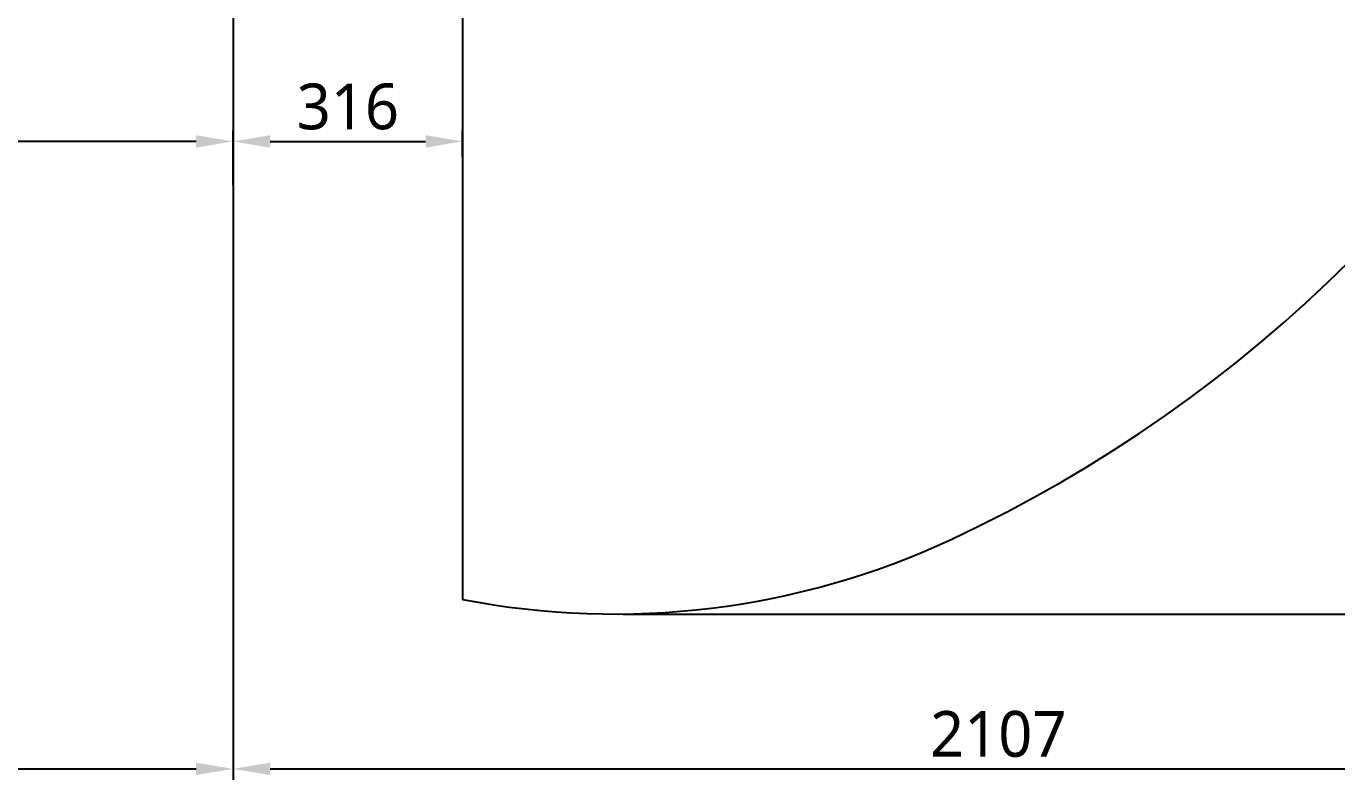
# Model space of a CAD drawing. Header units: millimetres. Extents: x 5828 to 7155, y 123 to 421.
# Drawn here: x 6887 to 6947.2, y 276.6 to 311.2 of the extents above; entities that cross this region are included whole.
import ezdxf

# ---------------------------------------------------------------- set-up
doc = ezdxf.new("R2010")
doc.units = ezdxf.units.MM
doc.layers.add('尺寸标注', color=7, linetype='Continuous')
doc.layers.add('运动范围', color=7, linetype='Continuous')
doc.styles.add('微软雅黑', font='msyh.ttc', dxfattribs={"height": 2})
doc.dimstyles.new('尺寸标注_1_30比例', dxfattribs={"dimtxt": 2.1, "dimasz": 1.7, "dimexe": 0.5, "dimexo": 0.4, "dimgap": 0.5, "dimtad": 1, "dimdec": 1, "dimlfac": 30, "dimdsep": 46, "dimtxsty": '微软雅黑', "dimcen": 0.09, "dimadec": 0, "dimazin": 0, "dimtp": 0.01, "dimtm": 0.01, "dimtfac": 1, "dimtdec": 1, "dimtofl": 0, "dimtmove": 0, "dimatfit": 3, "dimfxl": 1, "dimtolj": 1, "dimarcsym": 0})

# ---------------------------------------------------------------- blocks, each defined once
blk = doc.blocks.new('*D1098')
at = {"layer": 'Defpoints', "color": 0}
for p in [(6838.063, 351.017), (6896.535, 329.395), (6896.535, 277.109)]:
    blk.add_point(p, dxfattribs=at)
at = {"layer": '尺寸标注', "color": 0, "lineweight": -2}
for p, q in [((6838.063, 350.617), (6838.063, 276.609)), ((6896.535, 328.995), (6896.535, 276.609)), ((6839.763, 277.109), (6894.835, 277.109))]:
    blk.add_line(p, q, dxfattribs=at)
at = {"layer": '尺寸标注', "color": 0}
for points in [[(6839.763, 277.393), (6839.763, 276.826), (6838.063, 277.109)], [(6894.835, 276.826), (6894.835, 277.393), (6896.535, 277.109)]]:
    blk.add_solid(points, dxfattribs=at)
at = {"layer": '尺寸标注', "color": 0, "insert": (6867.299, 278.701), "char_height": 2, "attachment_point": 5, "style": '微软雅黑'}
blk.add_mtext('\\A1;\\A1;{\\H1.05x;1754}', dxfattribs=at)
blk = doc.blocks.new('*D1099')
at = {"layer": 'Defpoints', "color": 0}
for p in [(6966.764, 346.155), (6896.535, 282.387), (6966.764, 277.109)]:
    blk.add_point(p, dxfattribs=at)
at = {"layer": '尺寸标注', "color": 0, "lineweight": -2}
for p, q in [((6966.764, 345.755), (6966.764, 276.609)), ((6896.535, 281.987), (6896.535, 276.609)), ((6898.235, 277.109), (6965.064, 277.109))]:
    blk.add_line(p, q, dxfattribs=at)
at = {"layer": '尺寸标注', "color": 0}
for points in [[(6898.235, 277.393), (6898.235, 276.826), (6896.535, 277.109)], [(6965.064, 276.826), (6965.064, 277.393), (6966.764, 277.109)]]:
    blk.add_solid(points, dxfattribs=at)
at = {"layer": '尺寸标注', "color": 0, "insert": (6931.649, 278.7), "char_height": 2, "attachment_point": 5, "style": '微软雅黑'}
blk.add_mtext('\\A1;\\A1;{\\H1.05x;2107}', dxfattribs=at)
blk = doc.blocks.new('*D1100')
at = {"layer": 'Defpoints', "color": 0}
for p in [(6972.652, 329.488), (6987.085, 329.488), (6914.034, 284.215)]:
    blk.add_point(p, dxfattribs=at)
at = {"layer": '尺寸标注', "color": 0, "lineweight": -2}
for p, q in [((6973.052, 329.488), (6987.585, 329.488)), ((6987.085, 285.915), (6987.085, 327.788)), ((6914.434, 284.215), (6987.585, 284.215))]:
    blk.add_line(p, q, dxfattribs=at)
at = {"layer": '尺寸标注', "color": 0}
for points in [[(6987.368, 327.788), (6986.801, 327.788), (6987.085, 329.488)], [(6986.801, 285.915), (6987.368, 285.915), (6987.085, 284.215)]]:
    blk.add_solid(points, dxfattribs=at)
at = {"layer": '尺寸标注', "color": 0, "insert": (6985.493, 306.851), "char_height": 2, "attachment_point": 5, "rotation": 90, "style": '微软雅黑'}
blk.add_mtext('\\A1;\\A1;{\\H1.05x;1358}', dxfattribs=at)
blk = doc.blocks.new('*D1107')
at = {"layer": 'Defpoints', "color": 0}
for p in [(6907.067, 305.902), (6907.067, 304.811), (6896.535, 303.479)]:
    blk.add_point(p, dxfattribs=at)
at = {"layer": '尺寸标注', "color": 0, "lineweight": -2}
for p, q in [((6896.535, 303.879), (6896.535, 306.402)), ((6907.067, 305.211), (6907.067, 306.402)), ((6898.235, 305.902), (6905.367, 305.902))]:
    blk.add_line(p, q, dxfattribs=at)
at = {"layer": '尺寸标注', "color": 0}
for points in [[(6898.235, 306.185), (6898.235, 305.618), (6896.535, 305.902)], [(6905.367, 305.618), (6905.367, 306.185), (6907.067, 305.902)]]:
    blk.add_solid(points, dxfattribs=at)
at = {"layer": '尺寸标注', "color": 0, "insert": (6901.801, 307.492), "char_height": 2, "attachment_point": 5, "style": '微软雅黑'}
blk.add_mtext('\\A1;\\A1;{\\H1.05x;316}', dxfattribs=at)
blk = doc.blocks.new('*D1108')
at = {"layer": 'Defpoints', "color": 0}
for p in [(6896.535, 332.414), (6860.341, 317.359), (6860.341, 305.902)]:
    blk.add_point(p, dxfattribs=at)
at = {"layer": '尺寸标注', "color": 0, "lineweight": -2}
for p, q in [((6896.535, 332.014), (6896.535, 305.402)), ((6860.341, 316.959), (6860.341, 305.402)), ((6894.835, 305.902), (6862.041, 305.902))]:
    blk.add_line(p, q, dxfattribs=at)
at = {"layer": '尺寸标注', "color": 0}
for points in [[(6862.041, 306.185), (6862.041, 305.618), (6860.341, 305.902)], [(6894.835, 305.618), (6894.835, 306.185), (6896.535, 305.902)]]:
    blk.add_solid(points, dxfattribs=at)
at = {"layer": '尺寸标注', "color": 0, "insert": (6878.438, 307.493), "char_height": 2, "attachment_point": 5, "style": '微软雅黑'}
blk.add_mtext('\\A1;\\A1;{\\H1.05x;1085.8}', dxfattribs=at)

msp = doc.modelspace()

# ---------------------------------------------------------------- linework, layer by layer
at = {"layer": '运动范围'}
msp.add_line((6907.0673, 332.0561), (6907.0673, 284.8846), dxfattribs=at)
for centre, radius, start, end in [((6902.2012, 346.1547), 64.5631, 295, 170), ((6914.0338, 320.7795), 36.5647, 259.016403, 295)]:
    msp.add_arc(centre, radius, start, end, dxfattribs=at)

# ---------------------------------------------------------------- dimensions: what is measured, and where the dimension line sits
at = {"layer": '尺寸标注'}
for base, p1, p2, text, picture, middle in [((6896.5348, 277.1094), (6838.0634, 351.0166), (6896.5348, 329.3954), '\\A1;{\\H1.05x;1754}', '*D1098', (6867.2991, 278.7008)), ((6966.7643, 277.1094), (6896.5345, 282.3866), (6966.7643, 346.1547), '\\A1;{\\H1.05x;2107}', '*D1099', (6931.6494, 278.7)), ((6907.0673, 305.9016), (6896.5348, 303.4793), (6907.0673, 304.8113), '\\A1;{\\H1.05x;316}', '*D1107', (6901.801, 307.4922))]:
    dim = msp.add_linear_dim(base=base, p1=p1, p2=p2, text=text, dimstyle='尺寸标注_1_30比例', override={"dimtxsty": '微软雅黑'}, dxfattribs=at)
    dim.commit()
    dim.dimension.update_dxf_attribs({"geometry": picture, "text_midpoint": middle})
dim = msp.add_linear_dim(base=(6860.3411, 305.9016), p1=(6896.5348, 332.4139), p2=(6860.3411, 317.3587), text='\\A1;{\\H1.05x;1085.8}', dimstyle='尺寸标注_1_30比例', override={"dimtxsty": '微软雅黑'}, dxfattribs=at)
dim.commit()
dim.dimension.update_dxf_attribs({"geometry": '*D1108', "text_midpoint": (6878.438, 305.9016), "dimtype": 160})
dim = msp.add_linear_dim(base=(6987.0845, 329.488), p1=(6914.0338, 284.2148), p2=(6972.6525, 329.488), angle=90, text='\\A1;{\\H1.05x;1358}', dimstyle='尺寸标注_1_30比例', override={"dimtxsty": '微软雅黑'}, dxfattribs=at)
dim.commit()
dim.dimension.update_dxf_attribs({"geometry": '*D1100', "text_midpoint": (6985.4932, 306.8514)})

doc.saveas('drawing.dxf')
